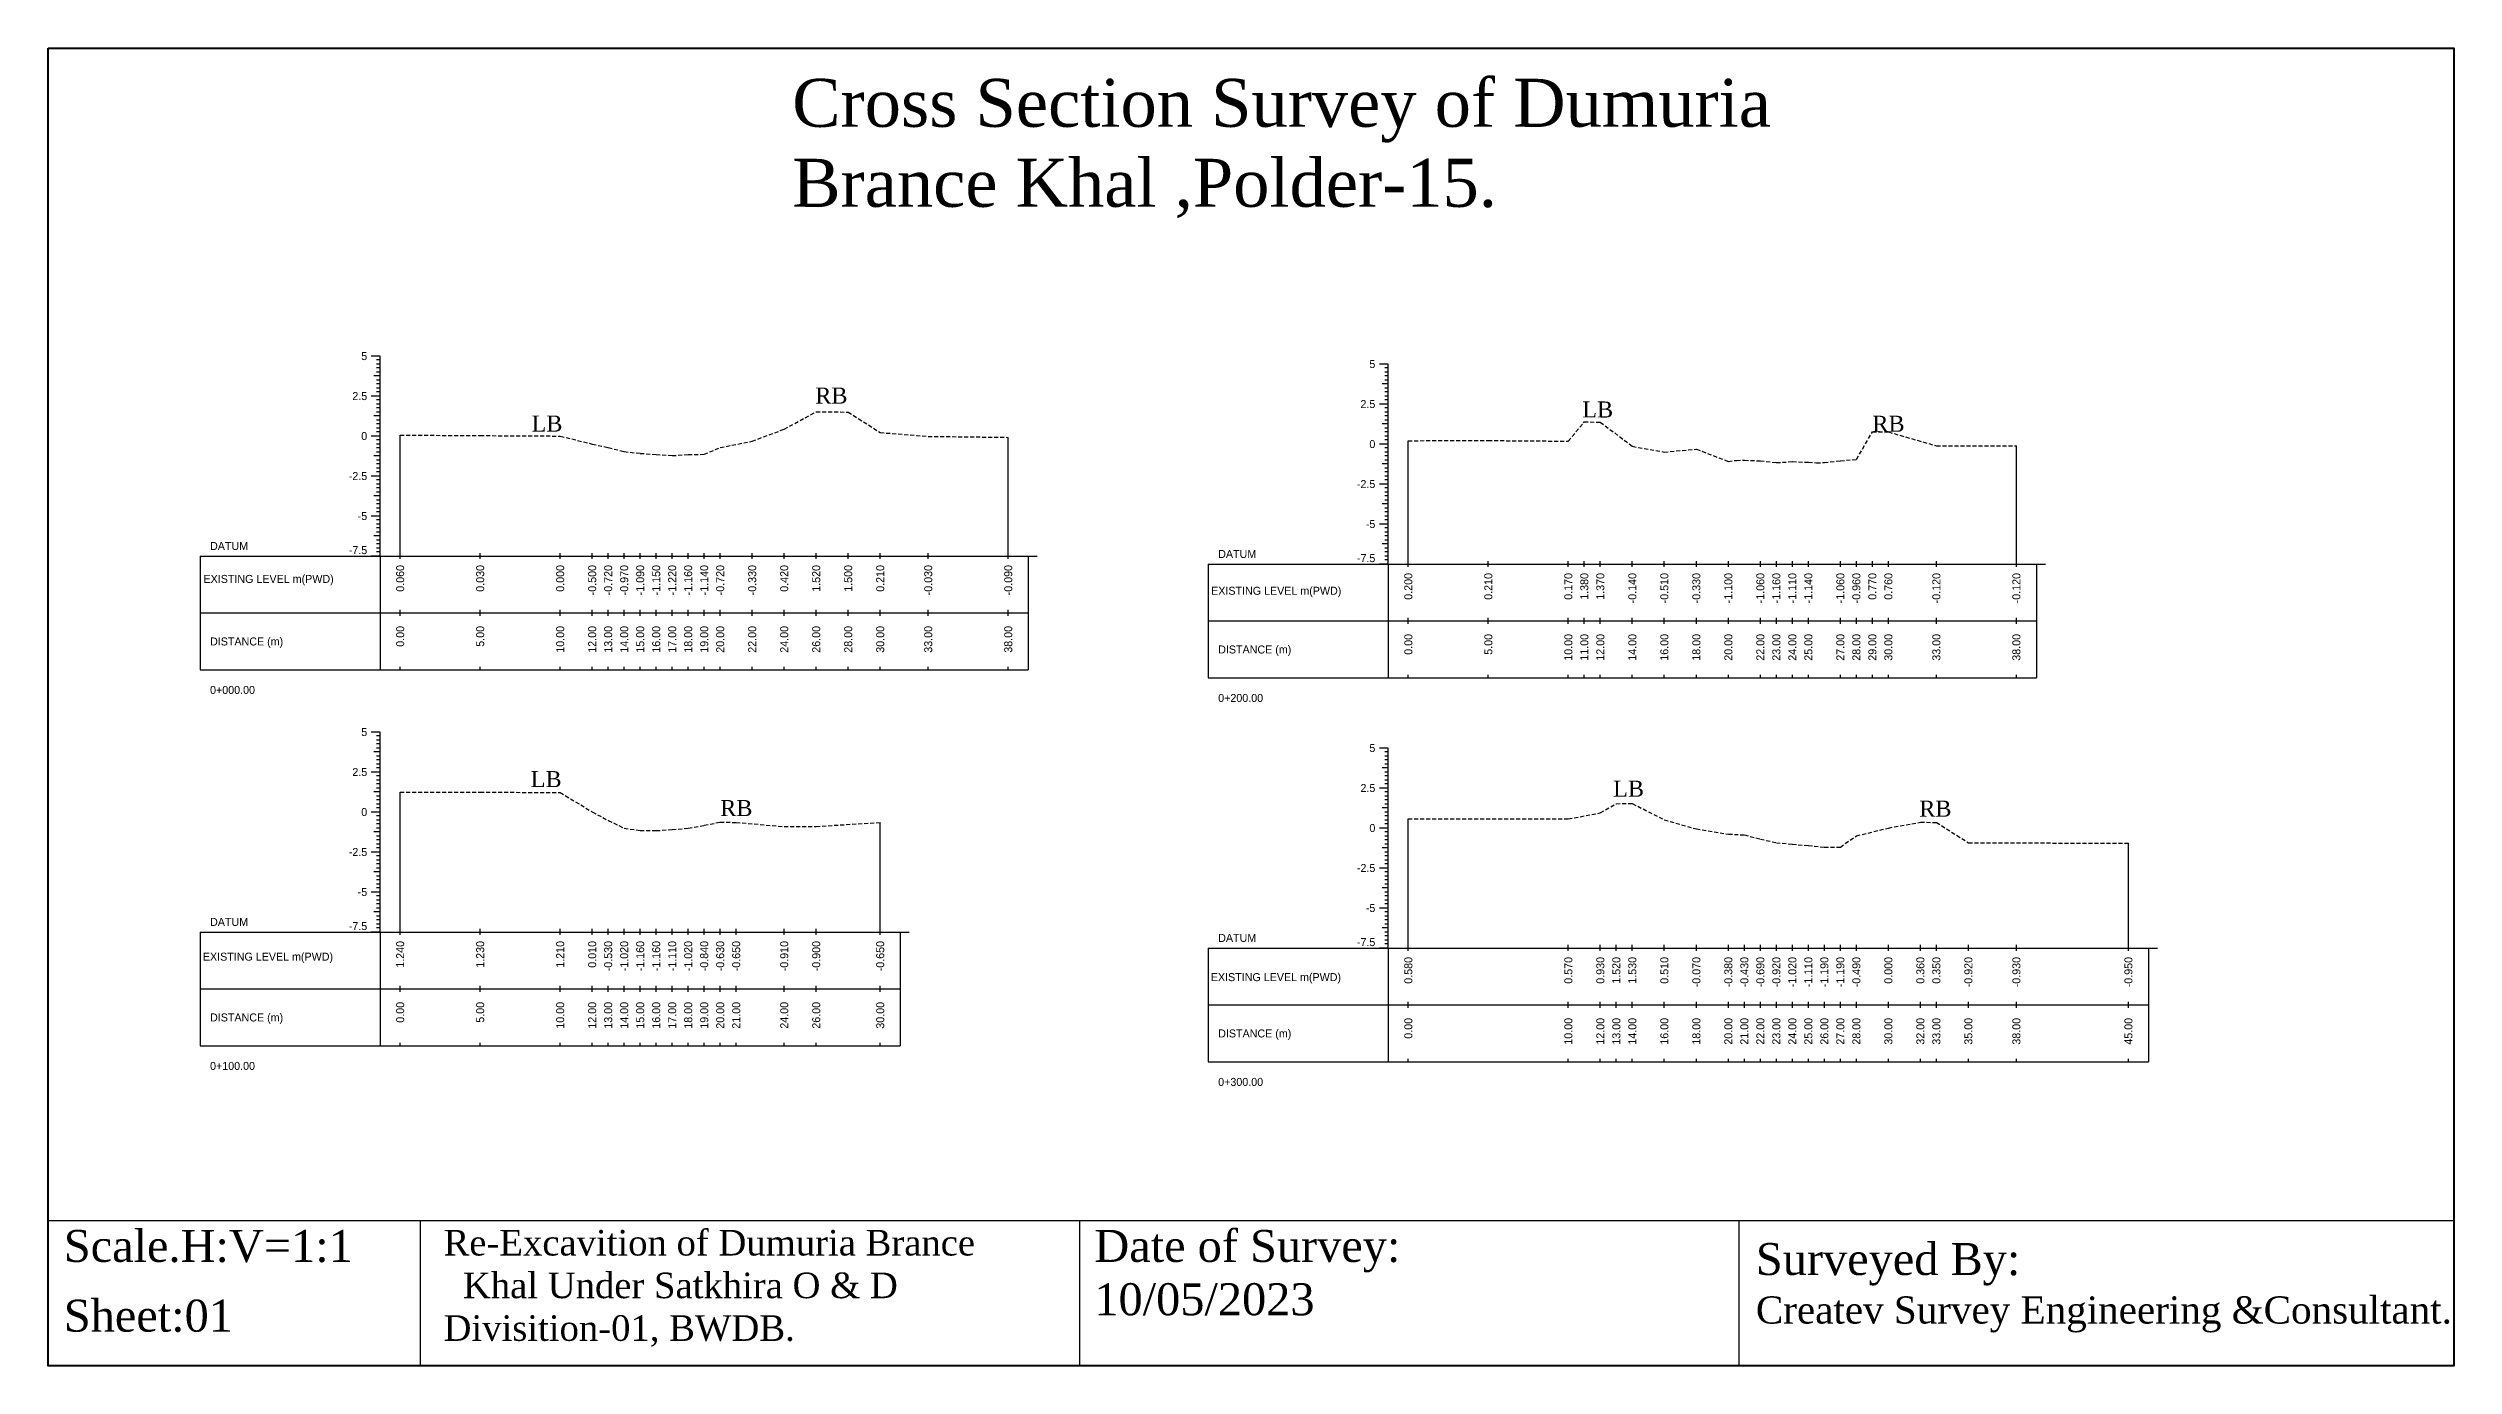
# Model space of a CAD drawing. Header units: inches. Extents: x -603 to 646, y -2572 to -1030.
# Drawn here: x 106.5 to 256.8, y -1112 to -1029.6 of the extents above; entities that cross this region are included whole.
import ezdxf
from ezdxf.enums import TextEntityAlignment as Align

# ---------------------------------------------------------------- set-up
doc = ezdxf.new("R2010")
doc.units = ezdxf.units.IN
doc.header["$MEASUREMENT"] = 0
doc.linetypes.add('HIDDEN', pattern=[0.375, 0.25, -0.125])
doc.layers.add('CS_Drawing', color=7, linetype='Continuous')
doc.layers.add('GL', color=3, linetype='HIDDEN')
doc.styles.add('romans', font='romans.shx')

msp = doc.modelspace()

# ---------------------------------------------------------------- linework, layer by layer
at = {"color": 4, "lineweight": 40}
msp.add_lwpolyline([(106.5, -1029.63), (256.84, -1029.63), (256.84, -1112), (106.5, -1112)], close=True, dxfattribs=at)
for points in [[(256.84, -1029.63), (256.84, -1112)], [(106.5, -1102.92), (256.84, -1102.92)], [(106.5, -1102.92), (106.5, -1112)], [(129.75, -1102.92), (129.75, -1112)], [(170.95, -1102.92), (170.95, -1112)], [(212.15, -1102.92), (212.15, -1112)]]:
    msp.add_lwpolyline(points)
at = {"layer": 'CS_Drawing'}
for p, q in [((127.25, -1048.88), (126.69, -1048.88)), ((127.25, -1048.88), (126.86, -1048.88)), ((127.25, -1048.88), (127.03, -1048.88)), ((127.25, -1049.12), (127.03, -1049.12)), ((127.25, -1049.38), (127.03, -1049.38)), ((127.25, -1061.38), (127.25, -1048.88)), ((190.25, -1049.38), (189.69, -1049.38)), ((190.25, -1049.38), (189.86, -1049.38)), ((190.25, -1049.38), (190.03, -1049.38)), ((190.25, -1061.88), (190.25, -1049.38)), ((127.25, -1050.12), (126.86, -1050.12)), ((127.25, -1049.62), (127.03, -1049.62)), ((127.25, -1049.88), (127.03, -1049.88)), ((127.25, -1050.12), (127.03, -1050.12)), ((127.25, -1050.38), (127.03, -1050.38)), ((127.25, -1050.62), (127.03, -1050.62)), ((127.25, -1050.88), (127.03, -1050.88)), ((190.25, -1050.62), (189.86, -1050.62)), ((190.25, -1049.62), (190.03, -1049.62)), ((190.25, -1049.88), (190.03, -1049.88)), ((190.25, -1050.12), (190.03, -1050.12)), ((190.25, -1050.38), (190.03, -1050.38)), ((190.25, -1050.62), (190.03, -1050.62)), ((190.25, -1050.88), (190.03, -1050.88)), ((127.25, -1051.38), (126.69, -1051.38)), ((127.25, -1051.38), (126.86, -1051.38)), ((127.25, -1051.12), (127.03, -1051.12)), ((127.25, -1051.38), (127.03, -1051.38)), ((127.25, -1051.62), (127.03, -1051.62)), ((127.25, -1051.88), (127.03, -1051.88)), ((127.25, -1052.12), (127.03, -1052.12)), ((127.25, -1052.38), (127.03, -1052.38)), ((190.25, -1051.88), (189.69, -1051.88)), ((190.25, -1051.88), (189.86, -1051.88)), ((190.25, -1051.12), (190.03, -1051.12)), ((190.25, -1051.38), (190.03, -1051.38)), ((190.25, -1051.62), (190.03, -1051.62)), ((190.25, -1051.88), (190.03, -1051.88)), ((190.25, -1052.12), (190.03, -1052.12)), ((190.25, -1052.38), (190.03, -1052.38)), ((127.25, -1053.88), (126.69, -1053.88)), ((127.25, -1052.62), (126.86, -1052.62)), ((127.25, -1053.88), (126.86, -1053.88)), ((127.25, -1052.62), (127.03, -1052.62)), ((127.25, -1052.88), (127.03, -1052.88)), ((127.25, -1053.12), (127.03, -1053.12)), ((127.25, -1053.38), (127.03, -1053.38)), ((127.25, -1053.62), (127.03, -1053.62)), ((127.25, -1053.88), (127.03, -1053.88)), ((128.5, -1061.38), (128.5, -1053.82)), ((190.25, -1053.12), (189.86, -1053.12)), ((190.25, -1052.62), (190.03, -1052.62)), ((190.25, -1052.88), (190.03, -1052.88)), ((190.25, -1053.12), (190.03, -1053.12)), ((190.25, -1053.38), (190.03, -1053.38)), ((190.25, -1053.62), (190.03, -1053.62)), ((190.25, -1053.88), (190.03, -1053.88)), ((127.25, -1055.12), (126.86, -1055.12)), ((127.25, -1054.12), (127.03, -1054.12)), ((127.25, -1054.38), (127.03, -1054.38)), ((127.25, -1054.62), (127.03, -1054.62)), ((127.25, -1054.88), (127.03, -1054.88)), ((127.25, -1055.12), (127.03, -1055.12)), ((127.25, -1055.38), (127.03, -1055.38)), ((166.5, -1061.38), (166.5, -1053.96)), ((190.25, -1054.38), (189.69, -1054.38)), ((190.25, -1054.38), (189.86, -1054.38)), ((190.25, -1054.12), (190.03, -1054.12)), ((190.25, -1054.38), (190.03, -1054.38)), ((190.25, -1054.62), (190.03, -1054.62)), ((190.25, -1054.88), (190.03, -1054.88)), ((190.25, -1055.12), (190.03, -1055.12)), ((190.25, -1055.38), (190.03, -1055.38)), ((191.5, -1061.88), (191.5, -1054.17)), ((229.5, -1061.88), (229.5, -1054.49)), ((127.25, -1056.38), (126.69, -1056.38)), ((127.25, -1056.38), (126.86, -1056.38)), ((127.25, -1055.62), (127.03, -1055.62)), ((127.25, -1055.88), (127.03, -1055.88)), ((127.25, -1056.12), (127.03, -1056.12)), ((127.25, -1056.38), (127.03, -1056.38)), ((127.25, -1056.62), (127.03, -1056.62)), ((127.25, -1056.88), (127.03, -1056.88)), ((190.25, -1056.88), (189.69, -1056.88)), ((190.25, -1055.62), (189.86, -1055.62)), ((190.25, -1056.88), (189.86, -1056.88)), ((190.25, -1055.62), (190.03, -1055.62)), ((190.25, -1055.88), (190.03, -1055.88)), ((190.25, -1056.12), (190.03, -1056.12)), ((190.25, -1056.38), (190.03, -1056.38)), ((190.25, -1056.62), (190.03, -1056.62)), ((190.25, -1056.88), (190.03, -1056.88)), ((127.25, -1057.62), (126.86, -1057.62)), ((127.25, -1057.12), (127.03, -1057.12)), ((127.25, -1057.38), (127.03, -1057.38)), ((127.25, -1057.62), (127.03, -1057.62)), ((127.25, -1057.88), (127.03, -1057.88)), ((127.25, -1058.12), (127.03, -1058.12)), ((127.25, -1058.38), (127.03, -1058.38)), ((190.25, -1058.12), (189.86, -1058.12)), ((190.25, -1057.12), (190.03, -1057.12)), ((190.25, -1057.38), (190.03, -1057.38)), ((190.25, -1057.62), (190.03, -1057.62)), ((190.25, -1057.88), (190.03, -1057.88)), ((190.25, -1058.12), (190.03, -1058.12)), ((190.25, -1058.38), (190.03, -1058.38)), ((127.25, -1058.88), (126.69, -1058.88)), ((127.25, -1058.88), (126.86, -1058.88)), ((127.25, -1058.62), (127.03, -1058.62)), ((127.25, -1058.88), (127.03, -1058.88)), ((127.25, -1059.12), (127.03, -1059.12)), ((127.25, -1059.38), (127.03, -1059.38)), ((127.25, -1059.62), (127.03, -1059.62)), ((127.25, -1059.88), (127.03, -1059.88)), ((190.25, -1059.38), (189.69, -1059.38)), ((190.25, -1059.38), (189.86, -1059.38)), ((190.25, -1058.62), (190.03, -1058.62)), ((190.25, -1058.88), (190.03, -1058.88)), ((190.25, -1059.12), (190.03, -1059.12)), ((190.25, -1059.38), (190.03, -1059.38)), ((190.25, -1059.62), (190.03, -1059.62)), ((190.25, -1059.88), (190.03, -1059.88)), ((116, -1061.38), (127.25, -1061.38)), ((116, -1061.38), (116, -1068.5)), ((127.25, -1061.38), (126.69, -1061.38)), ((127.25, -1060.12), (126.86, -1060.12)), ((127.25, -1061.38), (126.86, -1061.38)), ((127.25, -1060.12), (127.03, -1060.12)), ((127.25, -1060.38), (127.03, -1060.38)), ((127.25, -1060.62), (127.03, -1060.62)), ((127.25, -1060.88), (127.03, -1060.88)), ((127.25, -1061.12), (127.03, -1061.12)), ((127.25, -1061.38), (127.03, -1061.38)), ((127.25, -1061.38), (167.75, -1061.38)), ((127.25, -1061.38), (127.25, -1068.5)), ((128.5, -1061.56), (128.5, -1061.19)), ((133.5, -1061.56), (133.5, -1061.19)), ((138.5, -1061.56), (138.5, -1061.19)), ((140.5, -1061.56), (140.5, -1061.19)), ((141.5, -1061.56), (141.5, -1061.19)), ((142.5, -1061.56), (142.5, -1061.19)), ((143.5, -1061.56), (143.5, -1061.19)), ((144.5, -1061.56), (144.5, -1061.19)), ((145.5, -1061.56), (145.5, -1061.19)), ((146.5, -1061.56), (146.5, -1061.19)), ((147.5, -1061.56), (147.5, -1061.19)), ((148.5, -1061.56), (148.5, -1061.19)), ((150.5, -1061.56), (150.5, -1061.19)), ((152.5, -1061.56), (152.5, -1061.19)), ((154.5, -1061.56), (154.5, -1061.19)), ((156.5, -1061.56), (156.5, -1061.19)), ((158.5, -1061.56), (158.5, -1061.19)), ((161.5, -1061.56), (161.5, -1061.19)), ((166.5, -1061.56), (166.5, -1061.19)), ((167.75, -1061.38), (168.31, -1061.38)), ((167.75, -1061.38), (168.14, -1061.38)), ((167.75, -1061.38), (167.97, -1061.38)), ((167.75, -1061.38), (167.75, -1068.5)), ((190.25, -1060.62), (189.86, -1060.62)), ((190.25, -1060.12), (190.03, -1060.12)), ((190.25, -1060.38), (190.03, -1060.38)), ((190.25, -1060.62), (190.03, -1060.62)), ((190.25, -1060.88), (190.03, -1060.88)), ((190.25, -1061.12), (190.03, -1061.12)), ((190.25, -1061.38), (190.03, -1061.38)), ((179, -1061.88), (190.25, -1061.88)), ((179, -1061.88), (179, -1069)), ((190.25, -1061.88), (189.69, -1061.88)), ((190.25, -1061.88), (189.86, -1061.88)), ((190.25, -1061.62), (190.03, -1061.62)), ((190.25, -1061.88), (190.03, -1061.88)), ((190.25, -1061.88), (230.75, -1061.88)), ((190.25, -1061.88), (190.25, -1069)), ((191.5, -1062.06), (191.5, -1061.69)), ((196.5, -1062.06), (196.5, -1061.69)), ((201.5, -1062.06), (201.5, -1061.69)), ((202.5, -1062.06), (202.5, -1061.69)), ((203.5, -1062.06), (203.5, -1061.69)), ((205.5, -1062.06), (205.5, -1061.69)), ((207.5, -1062.06), (207.5, -1061.69)), ((209.5, -1062.06), (209.5, -1061.69)), ((211.5, -1062.06), (211.5, -1061.69)), ((213.5, -1062.06), (213.5, -1061.69)), ((214.5, -1062.06), (214.5, -1061.69)), ((215.5, -1062.06), (215.5, -1061.69)), ((216.5, -1062.06), (216.5, -1061.69)), ((218.5, -1062.06), (218.5, -1061.69)), ((219.5, -1062.06), (219.5, -1061.69)), ((220.5, -1062.06), (220.5, -1061.69)), ((221.5, -1062.06), (221.5, -1061.69)), ((224.5, -1062.06), (224.5, -1061.69)), ((229.5, -1062.06), (229.5, -1061.69)), ((230.75, -1061.88), (231.31, -1061.88)), ((230.75, -1061.88), (231.14, -1061.88)), ((230.75, -1061.88), (230.97, -1061.88)), ((230.75, -1061.88), (230.75, -1069)), ((116, -1064.94), (127.25, -1064.94)), ((127.25, -1064.94), (167.75, -1064.94)), ((127.25, -1064.94), (167.75, -1064.94)), ((128.5, -1065.12), (128.5, -1064.75)), ((133.5, -1065.12), (133.5, -1064.75)), ((138.5, -1065.12), (138.5, -1064.75)), ((140.5, -1065.12), (140.5, -1064.75)), ((141.5, -1065.12), (141.5, -1064.75)), ((142.5, -1065.12), (142.5, -1064.75)), ((143.5, -1065.12), (143.5, -1064.75)), ((144.5, -1065.12), (144.5, -1064.75)), ((145.5, -1065.12), (145.5, -1064.75)), ((146.5, -1065.12), (146.5, -1064.75)), ((147.5, -1065.12), (147.5, -1064.75)), ((148.5, -1065.12), (148.5, -1064.75)), ((150.5, -1065.12), (150.5, -1064.75)), ((152.5, -1065.12), (152.5, -1064.75)), ((154.5, -1065.12), (154.5, -1064.75)), ((156.5, -1065.12), (156.5, -1064.75)), ((158.5, -1065.12), (158.5, -1064.75)), ((161.5, -1065.12), (161.5, -1064.75)), ((166.5, -1065.12), (166.5, -1064.75)), ((179, -1065.44), (190.25, -1065.44)), ((190.25, -1065.44), (230.75, -1065.44)), ((190.25, -1065.44), (230.75, -1065.44)), ((191.5, -1065.62), (191.5, -1065.25)), ((196.5, -1065.62), (196.5, -1065.25)), ((201.5, -1065.62), (201.5, -1065.25)), ((202.5, -1065.62), (202.5, -1065.25)), ((203.5, -1065.62), (203.5, -1065.25)), ((205.5, -1065.62), (205.5, -1065.25)), ((207.5, -1065.62), (207.5, -1065.25)), ((209.5, -1065.62), (209.5, -1065.25)), ((211.5, -1065.62), (211.5, -1065.25)), ((213.5, -1065.62), (213.5, -1065.25)), ((214.5, -1065.62), (214.5, -1065.25)), ((215.5, -1065.62), (215.5, -1065.25)), ((216.5, -1065.62), (216.5, -1065.25)), ((218.5, -1065.62), (218.5, -1065.25)), ((219.5, -1065.62), (219.5, -1065.25)), ((220.5, -1065.62), (220.5, -1065.25)), ((221.5, -1065.62), (221.5, -1065.25)), ((224.5, -1065.62), (224.5, -1065.25)), ((229.5, -1065.62), (229.5, -1065.25)), ((116, -1068.5), (127.25, -1068.5)), ((127.25, -1068.5), (167.75, -1068.5)), ((128.5, -1068.5), (128.5, -1068.31)), ((133.5, -1068.5), (133.5, -1068.31)), ((138.5, -1068.5), (138.5, -1068.31)), ((140.5, -1068.5), (140.5, -1068.31)), ((141.5, -1068.5), (141.5, -1068.31)), ((142.5, -1068.5), (142.5, -1068.31)), ((143.5, -1068.5), (143.5, -1068.31)), ((144.5, -1068.5), (144.5, -1068.31)), ((145.5, -1068.5), (145.5, -1068.31)), ((146.5, -1068.5), (146.5, -1068.31)), ((147.5, -1068.5), (147.5, -1068.31)), ((148.5, -1068.5), (148.5, -1068.31)), ((150.5, -1068.5), (150.5, -1068.31)), ((152.5, -1068.5), (152.5, -1068.31)), ((154.5, -1068.5), (154.5, -1068.31)), ((156.5, -1068.5), (156.5, -1068.31)), ((158.5, -1068.5), (158.5, -1068.31)), ((161.5, -1068.5), (161.5, -1068.31)), ((166.5, -1068.5), (166.5, -1068.31)), ((191.5, -1069), (191.5, -1068.81)), ((196.5, -1069), (196.5, -1068.81)), ((201.5, -1069), (201.5, -1068.81)), ((202.5, -1069), (202.5, -1068.81)), ((203.5, -1069), (203.5, -1068.81)), ((205.5, -1069), (205.5, -1068.81)), ((207.5, -1069), (207.5, -1068.81)), ((209.5, -1069), (209.5, -1068.81)), ((211.5, -1069), (211.5, -1068.81)), ((213.5, -1069), (213.5, -1068.81)), ((214.5, -1069), (214.5, -1068.81)), ((215.5, -1069), (215.5, -1068.81)), ((216.5, -1069), (216.5, -1068.81)), ((218.5, -1069), (218.5, -1068.81)), ((219.5, -1069), (219.5, -1068.81)), ((220.5, -1069), (220.5, -1068.81)), ((221.5, -1069), (221.5, -1068.81)), ((224.5, -1069), (224.5, -1068.81)), ((229.5, -1069), (229.5, -1068.81)), ((179, -1069), (190.25, -1069)), ((190.25, -1069), (230.75, -1069)), ((127.25, -1072.38), (126.69, -1072.38)), ((127.25, -1072.38), (126.86, -1072.38)), ((127.25, -1072.38), (127.03, -1072.38)), ((127.25, -1072.62), (127.03, -1072.62)), ((127.25, -1072.88), (127.03, -1072.88)), ((127.25, -1073.12), (127.03, -1073.12)), ((127.25, -1073.38), (127.03, -1073.38)), ((127.25, -1084.88), (127.25, -1072.38)), ((190.25, -1073.38), (189.69, -1073.38)), ((190.25, -1073.38), (189.86, -1073.38)), ((190.25, -1073.38), (190.03, -1073.38)), ((190.25, -1085.88), (190.25, -1073.38)), ((127.25, -1074.88), (126.69, -1074.88)), ((127.25, -1073.62), (126.86, -1073.62)), ((127.25, -1074.88), (126.86, -1074.88)), ((127.25, -1073.62), (127.03, -1073.62)), ((127.25, -1073.88), (127.03, -1073.88)), ((127.25, -1074.12), (127.03, -1074.12)), ((127.25, -1074.38), (127.03, -1074.38)), ((127.25, -1074.62), (127.03, -1074.62)), ((127.25, -1074.88), (127.03, -1074.88)), ((190.25, -1074.62), (189.86, -1074.62)), ((190.25, -1073.62), (190.03, -1073.62)), ((190.25, -1073.88), (190.03, -1073.88)), ((190.25, -1074.12), (190.03, -1074.12)), ((190.25, -1074.38), (190.03, -1074.38)), ((190.25, -1074.62), (190.03, -1074.62)), ((190.25, -1074.88), (190.03, -1074.88)), ((127.25, -1076.12), (126.86, -1076.12)), ((127.25, -1075.12), (127.03, -1075.12)), ((127.25, -1075.38), (127.03, -1075.38)), ((127.25, -1075.62), (127.03, -1075.62)), ((127.25, -1075.88), (127.03, -1075.88)), ((127.25, -1076.12), (127.03, -1076.12)), ((127.25, -1076.38), (127.03, -1076.38)), ((128.5, -1084.88), (128.5, -1076.13)), ((190.25, -1075.88), (189.69, -1075.88)), ((190.25, -1075.88), (189.86, -1075.88)), ((190.25, -1075.12), (190.03, -1075.12)), ((190.25, -1075.38), (190.03, -1075.38)), ((190.25, -1075.62), (190.03, -1075.62)), ((190.25, -1075.88), (190.03, -1075.88)), ((190.25, -1076.12), (190.03, -1076.12)), ((190.25, -1076.38), (190.03, -1076.38)), ((127.25, -1077.38), (126.69, -1077.38)), ((127.25, -1077.38), (126.86, -1077.38)), ((127.25, -1076.62), (127.03, -1076.62)), ((127.25, -1076.88), (127.03, -1076.88)), ((127.25, -1077.12), (127.03, -1077.12)), ((127.25, -1077.38), (127.03, -1077.38)), ((127.25, -1077.62), (127.03, -1077.62)), ((127.25, -1077.88), (127.03, -1077.88)), ((190.25, -1077.12), (189.86, -1077.12)), ((190.25, -1076.62), (190.03, -1076.62)), ((190.25, -1076.88), (190.03, -1076.88)), ((190.25, -1077.12), (190.03, -1077.12)), ((190.25, -1077.38), (190.03, -1077.38)), ((190.25, -1077.62), (190.03, -1077.62)), ((190.25, -1077.88), (190.03, -1077.88)), ((191.5, -1085.88), (191.5, -1077.8)), ((127.25, -1078.62), (126.86, -1078.62)), ((127.25, -1078.12), (127.03, -1078.12)), ((127.25, -1078.38), (127.03, -1078.38)), ((127.25, -1078.62), (127.03, -1078.62)), ((127.25, -1078.88), (127.03, -1078.88)), ((127.25, -1079.12), (127.03, -1079.12)), ((127.25, -1079.38), (127.03, -1079.38)), ((158.5, -1084.88), (158.5, -1078.03)), ((190.25, -1078.38), (189.69, -1078.38)), ((190.25, -1078.38), (189.86, -1078.38)), ((190.25, -1078.12), (190.03, -1078.12)), ((190.25, -1078.38), (190.03, -1078.38)), ((190.25, -1078.62), (190.03, -1078.62)), ((190.25, -1078.88), (190.03, -1078.88)), ((190.25, -1079.12), (190.03, -1079.12)), ((190.25, -1079.38), (190.03, -1079.38)), ((236.5, -1085.88), (236.5, -1079.33)), ((127.25, -1079.88), (126.69, -1079.88)), ((127.25, -1079.88), (126.86, -1079.88)), ((127.25, -1079.62), (127.03, -1079.62)), ((127.25, -1079.88), (127.03, -1079.88)), ((127.25, -1080.12), (127.03, -1080.12)), ((127.25, -1080.38), (127.03, -1080.38)), ((127.25, -1080.62), (127.03, -1080.62)), ((127.25, -1080.88), (127.03, -1080.88)), ((190.25, -1080.88), (189.69, -1080.88)), ((190.25, -1079.62), (189.86, -1079.62)), ((190.25, -1080.88), (189.86, -1080.88)), ((190.25, -1079.62), (190.03, -1079.62)), ((190.25, -1079.88), (190.03, -1079.88)), ((190.25, -1080.12), (190.03, -1080.12)), ((190.25, -1080.38), (190.03, -1080.38)), ((190.25, -1080.62), (190.03, -1080.62)), ((190.25, -1080.88), (190.03, -1080.88)), ((127.25, -1082.38), (126.69, -1082.38)), ((127.25, -1081.12), (126.86, -1081.12)), ((127.25, -1082.38), (126.86, -1082.38)), ((127.25, -1081.12), (127.03, -1081.12)), ((127.25, -1081.38), (127.03, -1081.38)), ((127.25, -1081.62), (127.03, -1081.62)), ((127.25, -1081.88), (127.03, -1081.88)), ((127.25, -1082.12), (127.03, -1082.12)), ((127.25, -1082.38), (127.03, -1082.38)), ((190.25, -1082.12), (189.86, -1082.12)), ((190.25, -1081.12), (190.03, -1081.12)), ((190.25, -1081.38), (190.03, -1081.38)), ((190.25, -1081.62), (190.03, -1081.62)), ((190.25, -1081.88), (190.03, -1081.88)), ((190.25, -1082.12), (190.03, -1082.12)), ((190.25, -1082.38), (190.03, -1082.38)), ((127.25, -1083.62), (126.86, -1083.62)), ((127.25, -1082.62), (127.03, -1082.62)), ((127.25, -1082.88), (127.03, -1082.88)), ((127.25, -1083.12), (127.03, -1083.12)), ((127.25, -1083.38), (127.03, -1083.38)), ((127.25, -1083.62), (127.03, -1083.62)), ((127.25, -1083.88), (127.03, -1083.88)), ((190.25, -1083.38), (189.69, -1083.38)), ((190.25, -1083.38), (189.86, -1083.38)), ((190.25, -1082.62), (190.03, -1082.62)), ((190.25, -1082.88), (190.03, -1082.88)), ((190.25, -1083.12), (190.03, -1083.12)), ((190.25, -1083.38), (190.03, -1083.38)), ((190.25, -1083.62), (190.03, -1083.62)), ((190.25, -1083.88), (190.03, -1083.88)), ((116, -1084.88), (127.25, -1084.88)), ((116, -1084.88), (116, -1092)), ((127.25, -1084.88), (126.69, -1084.88)), ((127.25, -1084.88), (126.86, -1084.88)), ((127.25, -1084.12), (127.03, -1084.12)), ((127.25, -1084.38), (127.03, -1084.38)), ((127.25, -1084.62), (127.03, -1084.62)), ((127.25, -1084.88), (127.03, -1084.88)), ((127.25, -1084.88), (159.75, -1084.88)), ((127.25, -1084.88), (127.25, -1092)), ((128.5, -1085.06), (128.5, -1084.69)), ((133.5, -1085.06), (133.5, -1084.69)), ((138.5, -1085.06), (138.5, -1084.69)), ((140.5, -1085.06), (140.5, -1084.69)), ((141.5, -1085.06), (141.5, -1084.69)), ((142.5, -1085.06), (142.5, -1084.69)), ((143.5, -1085.06), (143.5, -1084.69)), ((144.5, -1085.06), (144.5, -1084.69)), ((145.5, -1085.06), (145.5, -1084.69)), ((146.5, -1085.06), (146.5, -1084.69)), ((147.5, -1085.06), (147.5, -1084.69)), ((148.5, -1085.06), (148.5, -1084.69)), ((149.5, -1085.06), (149.5, -1084.69)), ((152.5, -1085.06), (152.5, -1084.69)), ((154.5, -1085.06), (154.5, -1084.69)), ((158.5, -1085.06), (158.5, -1084.69)), ((159.75, -1084.88), (160.31, -1084.88)), ((159.75, -1084.88), (160.14, -1084.88)), ((159.75, -1084.88), (159.97, -1084.88)), ((159.75, -1084.88), (159.75, -1092)), ((190.25, -1084.62), (189.86, -1084.62)), ((190.25, -1084.12), (190.03, -1084.12)), ((190.25, -1084.38), (190.03, -1084.38)), ((190.25, -1084.62), (190.03, -1084.62)), ((190.25, -1084.88), (190.03, -1084.88)), ((190.25, -1085.12), (190.03, -1085.12)), ((190.25, -1085.38), (190.03, -1085.38)), ((179, -1085.88), (190.25, -1085.88)), ((179, -1085.88), (179, -1093)), ((190.25, -1085.88), (189.69, -1085.88)), ((190.25, -1085.88), (189.86, -1085.88)), ((190.25, -1085.62), (190.03, -1085.62)), ((190.25, -1085.88), (190.03, -1085.88)), ((190.25, -1085.88), (237.75, -1085.88)), ((190.25, -1085.88), (190.25, -1093)), ((191.5, -1086.06), (191.5, -1085.69)), ((201.5, -1086.06), (201.5, -1085.69)), ((203.5, -1086.06), (203.5, -1085.69)), ((204.5, -1086.06), (204.5, -1085.69)), ((205.5, -1086.06), (205.5, -1085.69)), ((207.5, -1086.06), (207.5, -1085.69)), ((209.5, -1086.06), (209.5, -1085.69)), ((211.5, -1086.06), (211.5, -1085.69)), ((212.5, -1086.06), (212.5, -1085.69)), ((213.5, -1086.06), (213.5, -1085.69)), ((214.5, -1086.06), (214.5, -1085.69)), ((215.5, -1086.06), (215.5, -1085.69)), ((216.5, -1086.06), (216.5, -1085.69)), ((217.5, -1086.06), (217.5, -1085.69)), ((218.5, -1086.06), (218.5, -1085.69)), ((219.5, -1086.06), (219.5, -1085.69)), ((221.5, -1086.06), (221.5, -1085.69)), ((223.5, -1086.06), (223.5, -1085.69)), ((224.5, -1086.06), (224.5, -1085.69)), ((226.5, -1086.06), (226.5, -1085.69)), ((229.5, -1086.06), (229.5, -1085.69)), ((236.5, -1086.06), (236.5, -1085.69)), ((237.75, -1085.88), (238.31, -1085.88)), ((237.75, -1085.88), (238.14, -1085.88)), ((237.75, -1085.88), (237.97, -1085.88)), ((237.75, -1085.88), (237.75, -1093)), ((116, -1088.44), (127.25, -1088.44)), ((127.25, -1088.44), (159.75, -1088.44)), ((127.25, -1088.44), (159.75, -1088.44)), ((128.5, -1088.62), (128.5, -1088.25)), ((133.5, -1088.62), (133.5, -1088.25)), ((138.5, -1088.62), (138.5, -1088.25)), ((140.5, -1088.62), (140.5, -1088.25)), ((141.5, -1088.62), (141.5, -1088.25)), ((142.5, -1088.62), (142.5, -1088.25)), ((143.5, -1088.62), (143.5, -1088.25)), ((144.5, -1088.62), (144.5, -1088.25)), ((145.5, -1088.62), (145.5, -1088.25)), ((146.5, -1088.62), (146.5, -1088.25)), ((147.5, -1088.62), (147.5, -1088.25)), ((148.5, -1088.62), (148.5, -1088.25)), ((149.5, -1088.62), (149.5, -1088.25)), ((152.5, -1088.62), (152.5, -1088.25)), ((154.5, -1088.62), (154.5, -1088.25)), ((158.5, -1088.62), (158.5, -1088.25)), ((179, -1089.44), (190.25, -1089.44)), ((190.25, -1089.44), (237.75, -1089.44)), ((190.25, -1089.44), (237.75, -1089.44)), ((191.5, -1089.62), (191.5, -1089.25)), ((201.5, -1089.62), (201.5, -1089.25)), ((203.5, -1089.62), (203.5, -1089.25)), ((204.5, -1089.62), (204.5, -1089.25)), ((205.5, -1089.62), (205.5, -1089.25)), ((207.5, -1089.62), (207.5, -1089.25)), ((209.5, -1089.62), (209.5, -1089.25)), ((211.5, -1089.62), (211.5, -1089.25)), ((212.5, -1089.62), (212.5, -1089.25)), ((213.5, -1089.62), (213.5, -1089.25)), ((214.5, -1089.62), (214.5, -1089.25)), ((215.5, -1089.62), (215.5, -1089.25)), ((216.5, -1089.62), (216.5, -1089.25)), ((217.5, -1089.62), (217.5, -1089.25)), ((218.5, -1089.62), (218.5, -1089.25)), ((219.5, -1089.62), (219.5, -1089.25)), ((221.5, -1089.62), (221.5, -1089.25)), ((223.5, -1089.62), (223.5, -1089.25)), ((224.5, -1089.62), (224.5, -1089.25)), ((226.5, -1089.62), (226.5, -1089.25)), ((229.5, -1089.62), (229.5, -1089.25)), ((236.5, -1089.62), (236.5, -1089.25)), ((116, -1092), (127.25, -1092)), ((127.25, -1092), (159.75, -1092)), ((128.5, -1092), (128.5, -1091.81)), ((133.5, -1092), (133.5, -1091.81)), ((138.5, -1092), (138.5, -1091.81)), ((140.5, -1092), (140.5, -1091.81)), ((141.5, -1092), (141.5, -1091.81)), ((142.5, -1092), (142.5, -1091.81)), ((143.5, -1092), (143.5, -1091.81)), ((144.5, -1092), (144.5, -1091.81)), ((145.5, -1092), (145.5, -1091.81)), ((146.5, -1092), (146.5, -1091.81)), ((147.5, -1092), (147.5, -1091.81)), ((148.5, -1092), (148.5, -1091.81)), ((149.5, -1092), (149.5, -1091.81)), ((152.5, -1092), (152.5, -1091.81)), ((154.5, -1092), (154.5, -1091.81)), ((158.5, -1092), (158.5, -1091.81)), ((191.5, -1093), (191.5, -1092.81)), ((201.5, -1093), (201.5, -1092.81)), ((203.5, -1093), (203.5, -1092.81)), ((204.5, -1093), (204.5, -1092.81)), ((205.5, -1093), (205.5, -1092.81)), ((207.5, -1093), (207.5, -1092.81)), ((209.5, -1093), (209.5, -1092.81)), ((211.5, -1093), (211.5, -1092.81)), ((212.5, -1093), (212.5, -1092.81)), ((213.5, -1093), (213.5, -1092.81)), ((214.5, -1093), (214.5, -1092.81)), ((215.5, -1093), (215.5, -1092.81)), ((216.5, -1093), (216.5, -1092.81)), ((217.5, -1093), (217.5, -1092.81)), ((218.5, -1093), (218.5, -1092.81)), ((219.5, -1093), (219.5, -1092.81)), ((221.5, -1093), (221.5, -1092.81)), ((223.5, -1093), (223.5, -1092.81)), ((224.5, -1093), (224.5, -1092.81)), ((226.5, -1093), (226.5, -1092.81)), ((229.5, -1093), (229.5, -1092.81)), ((236.5, -1093), (236.5, -1092.81)), ((179, -1093), (190.25, -1093)), ((190.25, -1093), (237.75, -1093))]:
    msp.add_line(p, q, dxfattribs=at)
at = {"layer": 'GL'}
for points in [[(128.5, -1053.82), (133.5, -1053.85), (138.5, -1053.88), (140.5, -1054.38), (141.5, -1054.6), (142.5, -1054.85), (143.5, -1054.96), (144.5, -1055.03), (145.5, -1055.1), (146.5, -1055.04), (147.5, -1055.02), (148.5, -1054.6), (150.5, -1054.2), (152.5, -1053.45), (154.5, -1052.36), (156.5, -1052.38), (158.5, -1053.66), (161.5, -1053.9), (166.5, -1053.96)], [(191.5, -1054.17), (196.5, -1054.16), (201.5, -1054.2), (202.5, -1052.99), (203.5, -1053.01), (205.5, -1054.52), (207.5, -1054.88), (209.5, -1054.7), (211.5, -1055.47), (212, -1055.4), (212.5, -1055.39), (213.5, -1055.43), (214.5, -1055.54), (215.5, -1055.48), (216.5, -1055.52), (217, -1055.55), (217.5, -1055.54), (218.5, -1055.43), (219.5, -1055.34), (220.5, -1053.61), (221.5, -1053.62), (224.5, -1054.49), (229.5, -1054.49)], [(128.5, -1076.13), (133.5, -1076.14), (138.5, -1076.16), (140.5, -1077.37), (141.5, -1077.9), (142.5, -1078.39), (143.5, -1078.54), (144.5, -1078.54), (145.5, -1078.48), (146.5, -1078.39), (147.5, -1078.21), (148.5, -1078.01), (149.5, -1078.03), (152.5, -1078.29), (154.5, -1078.28), (158.5, -1078.03)], [(191.5, -1077.8), (201.5, -1077.81), (203.5, -1077.44), (204.5, -1076.86), (205.5, -1076.85), (207.5, -1077.87), (209.5, -1078.44), (211.5, -1078.76), (212.5, -1078.81), (213.5, -1079.07), (214.5, -1079.3), (215.5, -1079.39), (216.5, -1079.48), (217.5, -1079.57), (218.5, -1079.57), (219.5, -1078.87), (221.5, -1078.38), (223.5, -1078.02), (224.5, -1078.03), (226.5, -1079.3), (229.5, -1079.31), (236.5, -1079.33)]]:
    msp.add_lwpolyline(points, dxfattribs=at)

# ---------------------------------------------------------------- texts
at = {"attachment_point": 1, "style": 'romans'}
for s, insert, char_height, width in [('{\\fTimes New Roman|b0|i0|c0|p18;Cross Section Survey of Dumuria  Brance Khal ,Polder-15.}', (153, -1031.55), 3, 72.2837), ('{\\fTimes New Roman|b0|i0|c0|p18;RB}', (154.44, -1050.85), 1, 4.1943), ('{\\fTimes New Roman|b0|i0|c0|p18;LB}', (202.37, -1051.72), 1, 4.1943), ('{\\fTimes New Roman|b0|i0|c0|p18;LB}', (136.71, -1052.6), 1, 4.1943), ('{\\fTimes New Roman|b0|i0|c0|p18;RB}', (220.5, -1052.61), 1, 4.1943), ('{\\fTimes New Roman|b0|i0|c0|p18;LB}', (136.66, -1074.82), 1, 4.1943), ('{\\fTimes New Roman|b0|i0|c0|p18;LB}', (204.3, -1075.42), 1, 4.1943), ('{\\fTimes New Roman|b0|i0|c0|p18;RB}', (148.5, -1076.63), 1, 4.1943), ('{\\fTimes New Roman|b0|i0|c0|p18;RB}', (223.43, -1076.67), 1, 4.1943), ('{\\fTimes New Roman|b0|i0|c0|p18;Scale.H:V=1:1}', (107.48, -1103.5), 2, 22.2708), ('{\\fTimes New Roman|b0|i0|c0|p18;Re-Excavition of Dumuria Brance\\P  Khal Under Satkhira O & D    Divisition-01, BWDB.}', (131.21, -1103.5), 1.6, 38.8405), ('{\\fTimes New Roman|b0|i0|c0|p18;Date of Survey: 10/05/2023}', (171.88, -1103.5), 2, 22.2708), ('{\\fTimes New Roman|b0|i0|c0|p18;Surveyed By:                                     \\H0.85x;Createv Survey Engineering &Consultant.}', (213.22, -1104.32), 2, 45.2193), ('{\\fTimes New Roman|b0|i0|c0|p18;Sheet:01}', (107.48, -1107.86), 2, 38.8405)]:
    msp.add_mtext(s, dxfattribs=dict(at, insert=insert, char_height=char_height, width=width))
at = {"layer": 'CS_Drawing'}
for s, p in [('5', (126.44, -1048.88)), ('5', (189.44, -1049.38)), ('2.5', (126.44, -1051.38)), ('2.5', (189.44, -1051.88)), ('0', (126.44, -1053.88)), ('0', (189.44, -1054.38)), ('-2.5', (126.44, -1056.38)), ('-2.5', (189.44, -1056.88)), ('-5', (126.44, -1058.88)), ('-5', (189.44, -1059.38)), ('5', (126.44, -1072.38)), ('5', (189.44, -1073.38)), ('2.5', (126.44, -1074.88)), ('2.5', (189.44, -1075.88)), ('0', (126.44, -1077.38)), ('0', (189.44, -1078.38)), ('-2.5', (126.44, -1079.88)), ('-2.5', (189.44, -1080.88)), ('-5', (126.44, -1082.38)), ('-5', (189.44, -1083.38))]:
    msp.add_text(s, height=0.5, dxfattribs=at).set_placement(p, align=Align.MIDDLE_RIGHT)
for s, p in [('DATUM', (116.62, -1060.75)), ('DATUM', (179.62, -1061.25)), ('EXISTING LEVEL m(PWD)', (116.21, -1062.81)), ('EXISTING LEVEL m(PWD)', (179.18, -1063.55)), ('DISTANCE (m)', (116.62, -1066.72)), ('DISTANCE (m)', (179.62, -1067.22)), ('0+000.00', (116.62, -1069.75)), ('0+200.00', (179.62, -1070.25)), ('DATUM', (116.62, -1084.25)), ('DATUM', (179.62, -1085.25)), ('EXISTING LEVEL m(PWD)', (116.17, -1086.42)), ('EXISTING LEVEL m(PWD)', (179.16, -1087.7)), ('DISTANCE (m)', (116.62, -1090.22)), ('DISTANCE (m)', (179.62, -1091.22)), ('0+100.00', (116.62, -1093.25)), ('0+300.00', (179.62, -1094.25))]:
    msp.add_text(s, height=0.5, dxfattribs=at).set_placement(p, align=Align.MIDDLE_LEFT)
for p in [(126.44, -1061.26), (189.44, -1061.76), (126.44, -1084.76), (189.44, -1085.76)]:
    msp.add_text('-7.5', height=0.5, dxfattribs=at).set_placement(p, align=Align.RIGHT)
for s, p in [('0.060', (128.5, -1061.94)), ('0.030', (133.5, -1061.94)), ('0.000', (138.5, -1061.94)), ('-0.500', (140.5, -1061.94)), ('-0.720', (141.5, -1061.94)), ('-0.970', (142.5, -1061.94)), ('-1.090', (143.5, -1061.94)), ('-1.150', (144.5, -1061.94)), ('-1.220', (145.5, -1061.94)), ('-1.160', (146.5, -1061.94)), ('-1.140', (147.5, -1061.94)), ('-0.720', (148.5, -1061.94)), ('-0.330', (150.5, -1061.94)), ('0.420', (152.5, -1061.94)), ('1.520', (154.5, -1061.94)), ('1.500', (156.5, -1061.94)), ('0.210', (158.5, -1061.94)), ('-0.030', (161.5, -1061.94)), ('-0.090', (166.5, -1061.94)), ('0.200', (191.5, -1062.44)), ('0.210', (196.5, -1062.44)), ('0.170', (201.5, -1062.44)), ('1.380', (202.5, -1062.44)), ('1.370', (203.5, -1062.44)), ('-0.140', (205.5, -1062.44)), ('-0.510', (207.5, -1062.44)), ('-0.330', (209.5, -1062.44)), ('-1.100', (211.5, -1062.44)), ('-1.060', (213.5, -1062.44)), ('-1.160', (214.5, -1062.44)), ('-1.110', (215.5, -1062.44)), ('-1.140', (216.5, -1062.44)), ('-1.060', (218.5, -1062.44)), ('-0.960', (219.5, -1062.44)), ('0.770', (220.5, -1062.44)), ('0.760', (221.5, -1062.44)), ('-0.120', (224.5, -1062.44)), ('-0.120', (229.5, -1062.44)), ('0.00', (128.5, -1065.75)), ('5.00', (133.5, -1065.75)), ('10.00', (138.5, -1065.75)), ('12.00', (140.5, -1065.75)), ('13.00', (141.5, -1065.75)), ('14.00', (142.5, -1065.75)), ('15.00', (143.5, -1065.75)), ('16.00', (144.5, -1065.75)), ('17.00', (145.5, -1065.75)), ('18.00', (146.5, -1065.75)), ('19.00', (147.5, -1065.75)), ('20.00', (148.5, -1065.75)), ('22.00', (150.5, -1065.75)), ('24.00', (152.5, -1065.75)), ('26.00', (154.5, -1065.75)), ('28.00', (156.5, -1065.75)), ('30.00', (158.5, -1065.75)), ('33.00', (161.5, -1065.75)), ('38.00', (166.5, -1065.75)), ('0.00', (191.5, -1066.25)), ('5.00', (196.5, -1066.25)), ('10.00', (201.5, -1066.25)), ('11.00', (202.5, -1066.25)), ('12.00', (203.5, -1066.25)), ('14.00', (205.5, -1066.25)), ('16.00', (207.5, -1066.25)), ('18.00', (209.5, -1066.25)), ('20.00', (211.5, -1066.25)), ('22.00', (213.5, -1066.25)), ('23.00', (214.5, -1066.25)), ('24.00', (215.5, -1066.25)), ('25.00', (216.5, -1066.25)), ('27.00', (218.5, -1066.25)), ('28.00', (219.5, -1066.25)), ('29.00', (220.5, -1066.25)), ('30.00', (221.5, -1066.25)), ('33.00', (224.5, -1066.25)), ('38.00', (229.5, -1066.25)), ('1.240', (128.5, -1085.44)), ('1.230', (133.5, -1085.44)), ('1.210', (138.5, -1085.44)), ('0.010', (140.5, -1085.44)), ('-0.530', (141.5, -1085.44)), ('-1.020', (142.5, -1085.44)), ('-1.160', (143.5, -1085.44)), ('-1.160', (144.5, -1085.44)), ('-1.110', (145.5, -1085.44)), ('-1.020', (146.5, -1085.44)), ('-0.840', (147.5, -1085.44)), ('-0.630', (148.5, -1085.44)), ('-0.650', (149.5, -1085.44)), ('-0.910', (152.5, -1085.44)), ('-0.900', (154.5, -1085.44)), ('-0.650', (158.5, -1085.44)), ('0.580', (191.5, -1086.44)), ('0.570', (201.5, -1086.44)), ('0.930', (203.5, -1086.44)), ('1.520', (204.5, -1086.44)), ('1.530', (205.5, -1086.44)), ('0.510', (207.5, -1086.44)), ('-0.070', (209.5, -1086.44)), ('-0.380', (211.5, -1086.44)), ('-0.430', (212.5, -1086.44)), ('-0.690', (213.5, -1086.44)), ('-0.920', (214.5, -1086.44)), ('-1.020', (215.5, -1086.44)), ('-1.110', (216.5, -1086.44)), ('-1.190', (217.5, -1086.44)), ('-1.190', (218.5, -1086.44)), ('-0.490', (219.5, -1086.44)), ('0.000', (221.5, -1086.44)), ('0.360', (223.5, -1086.44)), ('0.350', (224.5, -1086.44)), ('-0.920', (226.5, -1086.44)), ('-0.930', (229.5, -1086.44)), ('-0.950', (236.5, -1086.44)), ('0.00', (128.5, -1089.25)), ('5.00', (133.5, -1089.25)), ('10.00', (138.5, -1089.25)), ('12.00', (140.5, -1089.25)), ('13.00', (141.5, -1089.25)), ('14.00', (142.5, -1089.25)), ('15.00', (143.5, -1089.25)), ('16.00', (144.5, -1089.25)), ('17.00', (145.5, -1089.25)), ('18.00', (146.5, -1089.25)), ('19.00', (147.5, -1089.25)), ('20.00', (148.5, -1089.25)), ('21.00', (149.5, -1089.25)), ('24.00', (152.5, -1089.25)), ('26.00', (154.5, -1089.25)), ('30.00', (158.5, -1089.25)), ('0.00', (191.5, -1090.25)), ('10.00', (201.5, -1090.25)), ('12.00', (203.5, -1090.25)), ('13.00', (204.5, -1090.25)), ('14.00', (205.5, -1090.25)), ('16.00', (207.5, -1090.25)), ('18.00', (209.5, -1090.25)), ('20.00', (211.5, -1090.25)), ('21.00', (212.5, -1090.25)), ('22.00', (213.5, -1090.25)), ('23.00', (214.5, -1090.25)), ('24.00', (215.5, -1090.25)), ('25.00', (216.5, -1090.25)), ('26.00', (217.5, -1090.25)), ('27.00', (218.5, -1090.25)), ('28.00', (219.5, -1090.25)), ('30.00', (221.5, -1090.25)), ('32.00', (223.5, -1090.25)), ('33.00', (224.5, -1090.25)), ('35.00', (226.5, -1090.25)), ('38.00', (229.5, -1090.25)), ('45.00', (236.5, -1090.25))]:
    msp.add_text(s, height=0.5, rotation=90, dxfattribs=at).set_placement(p, align=Align.MIDDLE_RIGHT)

doc.saveas('drawing.dxf')
